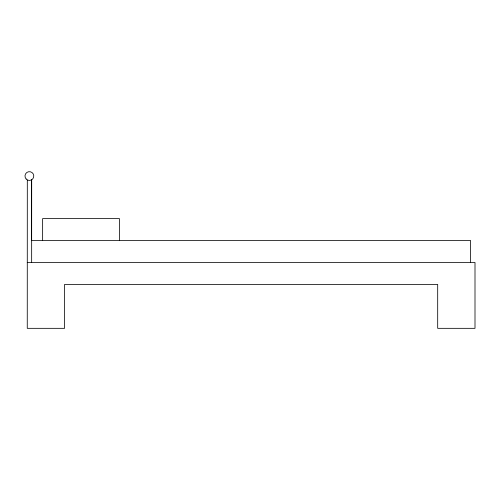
<?xml version="1.0" encoding="UTF-8"?>
<svg xmlns="http://www.w3.org/2000/svg" width="500" height="500" viewBox="0 0 500 500"><rect width="100%" height="100%" fill="white"/><g stroke="black" fill="none" stroke-linecap="round" stroke-linejoin="round"><path stroke-width="0.75" d="M31.656 240.544L470.613 240.544L470.613 262.488M27.262 262.488L475 262.488L475 328.331L437.688 328.331L437.688 284.438L64.575 284.438L64.575 328.331L27.262 328.331L27.312 180.138M119.444 240.544L119.444 218.594L42.631 218.594L42.631 240.544M31.656 262.488L31.656 179.35L31.625 240.738M26.125 178.994A4.387 4.387 0 0 0 33.562 177.413A4.387 4.387 0 0 0 28.475 171.762A4.387 4.387 0 0 0 26.125 178.994"/></g></svg>
